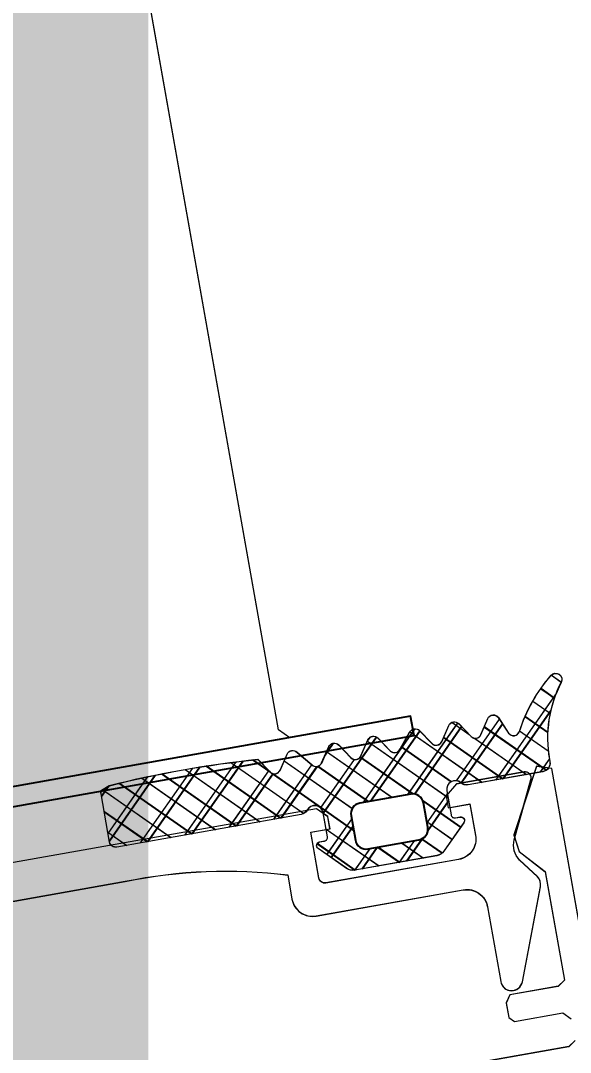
# Model space of a CAD drawing. Header units: millimetres. Extents: x -13407 to 8063098, y -54153 to 109271.
# Drawn here: x 17352.3 to 17379.6, y 51110.6 to 51162 of the extents above; entities that cross this region are included whole.
import ezdxf
from ezdxf.enums import TextEntityAlignment as Align

# ---------------------------------------------------------------- set-up
doc = ezdxf.new("R2018")
doc.units = ezdxf.units.MM
doc.layers.get('Defpoints').update_dxf_attribs({"color": 6})
for name, color, linetype, lineweight in [('АР_Маркер экспликации', 239, 'Continuous', 13), ('АР_Номер помещения', 1, 'Continuous', 25), ('АР_Перегородки витражные', 152, 'Continuous', 13), ('АР_Помещения_площадь', 19, 'Continuous', 9), ('АР_Размеры', 175, 'Continuous', 9), ('АР_Сущ Несущая стена', 202, 'Continuous', 30)]:
    doc.layers.add(name, color=color, linetype=linetype, lineweight=lineweight)
doc.layers.add('АР_Названия помещений', color=124, linetype='Continuous', lineweight=5, plot=False)
doc.styles.add('ISOCPEUR', font='isocpeur.ttf', dxfattribs={"width": 0.7})
doc.styles.get("Standard").update_dxf_attribs({"font": 'arial.ttf'})

# ---------------------------------------------------------------- blocks, each defined once
blk = doc.blocks.new('*U596')
at = {"layer": 'Defpoints', "color": 7, "style": 'ISOCPEUR', "width": 0.7, "flags": 1}
blk.add_attdef('КАТЕГОРИЯ', (-499.1655280450395, -2092.186355050572), '', height=250, dxfattribs=at)
at = {"layer": 'Defpoints', "color": 7, "style": 'ISOCPEUR', "width": 0.7}
blk.add_attdef('ПЛОЩАДЬ_ПОМЕЩЕНИЯ', text='', height=200, dxfattribs=at).set_placement((568.8216625748423, -2854.533129803154), align=Align.MIDDLE_RIGHT)
at = {"layer": 'АР_Номер помещения', "color": 7, "style": 'ISOCPEUR', "width": 0.7}
blk.add_attdef('НОМЕР_ПОМЕЩЕНИЯ', text='', height=300, dxfattribs=at).set_placement((171.5964415057645, -1559.328593766315), align=Align.MIDDLE_CENTER)
at = {"layer": 'АР_Помещения_площадь', "color": 7, "lineweight": 30, "width": 0.7, "flags": 104}
blk.add_attdef('ИМЯ_ПОМЕЩЕНИЯ', text='', height=100, dxfattribs=at).set_placement((157.6277002443094, 1217.141369806137), align=Align.MIDDLE_CENTER)
blk = doc.blocks.new('*U617')
at = {"layer": 'Defpoints', "color": 7, "style": 'ISOCPEUR', "width": 0.7, "flags": 1}
blk.add_attdef('КАТЕГОРИЯ', (-499.1655280450395, -2092.186355050572), '', height=250, dxfattribs=at)
at = {"layer": 'Defpoints', "color": 7, "style": 'ISOCPEUR', "width": 0.7}
blk.add_attdef('ПЛОЩАДЬ_ПОМЕЩЕНИЯ', text='', height=200, dxfattribs=at).set_placement((4056.613828067242, -3701.767637259052), align=Align.MIDDLE_RIGHT)
at = {"layer": 'АР_Номер помещения', "color": 7, "style": 'ISOCPEUR', "width": 0.7}
blk.add_attdef('НОМЕР_ПОМЕЩЕНИЯ', text='', height=300, dxfattribs=at).set_placement((2696.675393662004, -2878.427801547985), align=Align.MIDDLE_CENTER)
at = {"layer": 'АР_Помещения_площадь', "color": 7, "lineweight": 30, "width": 0.7, "flags": 104}
blk.add_attdef('ИМЯ_ПОМЕЩЕНИЯ', text='', height=100, dxfattribs=at).set_placement((157.6277002443094, 1217.141369806137), align=Align.MIDDLE_CENTER)
blk = doc.blocks.new('*U624')
at = {"layer": 'Defpoints', "color": 7, "style": 'ISOCPEUR', "width": 0.7, "flags": 1}
blk.add_attdef('КАТЕГОРИЯ', (-499.1655280450395, -2092.186355050572), '', height=250, dxfattribs=at)
at = {"layer": 'Defpoints', "color": 7, "style": 'ISOCPEUR', "width": 0.7}
blk.add_attdef('ПЛОЩАДЬ_ПОМЕЩЕНИЯ', text='', height=200, dxfattribs=at).set_placement((-5207.093340982614, -2722.763157919153), align=Align.MIDDLE_RIGHT)
at = {"layer": 'АР_Номер помещения', "color": 7, "style": 'ISOCPEUR', "width": 0.7}
blk.add_attdef('НОМЕР_ПОМЕЩЕНИЯ', text='', height=300, dxfattribs=at).set_placement((-5453.023916783193, -2049.51320963339), align=Align.MIDDLE_CENTER)
at = {"layer": 'АР_Помещения_площадь', "color": 7, "lineweight": 30, "width": 0.7, "flags": 104}
blk.add_attdef('ИМЯ_ПОМЕЩЕНИЯ', text='', height=100, dxfattribs=at).set_placement((157.6277002443094, 1217.141369806137), align=Align.MIDDLE_CENTER)
blk = doc.blocks.new('*U627')
at = {"layer": 'Defpoints', "color": 7, "style": 'ISOCPEUR', "width": 0.7}
blk.add_attdef('ПЛОЩАДЬ_ПОМЕЩЕНИЯ', text='', height=200, dxfattribs=at).set_placement((-8321.766415237817, 2147.891733869865), align=Align.MIDDLE_RIGHT)
at = {"layer": 'Defpoints', "color": 7, "style": 'ISOCPEUR', "width": 0.7, "flags": 1}
blk.add_attdef('КАТЕГОРИЯ', (-499.1655280450395, -2092.186355050572), '', height=250, dxfattribs=at)
at = {"layer": 'АР_Номер помещения', "color": 7, "style": 'ISOCPEUR', "width": 0.7}
blk.add_attdef('НОМЕР_ПОМЕЩЕНИЯ', text='', height=300, dxfattribs=at).set_placement((-9364.883447171542, 3057.488992030232), align=Align.MIDDLE_CENTER)
at = {"layer": 'АР_Помещения_площадь', "color": 7, "lineweight": 30, "width": 0.7, "flags": 104}
blk.add_attdef('ИМЯ_ПОМЕЩЕНИЯ', text='', height=100, dxfattribs=at).set_placement((157.6277002443094, 1217.141369806137), align=Align.MIDDLE_CENTER)
blk = doc.blocks.new('*U660')
at = {"layer": 'Defpoints', "color": 7, "style": 'ISOCPEUR', "width": 0.7}
blk.add_attdef('ПЛОЩАДЬ_ПОМЕЩЕНИЯ', text='', height=200, dxfattribs=at).set_placement((556.6921631372056, -1560.833084467145), align=Align.MIDDLE_RIGHT)
at = {"layer": 'Defpoints', "color": 7, "style": 'ISOCPEUR', "width": 0.7, "flags": 1}
blk.add_attdef('КАТЕГОРИЯ', (-499.1655280450395, -2092.186355050572), '', height=250, dxfattribs=at)
at = {"layer": 'АР_Номер помещения', "color": 7, "style": 'ISOCPEUR', "width": 0.7}
blk.add_attdef('НОМЕР_ПОМЕЩЕНИЯ', text='', height=300, dxfattribs=at).set_placement((-1634.095292657559, -986.0750037558232), align=Align.MIDDLE_CENTER)
at = {"layer": 'АР_Помещения_площадь', "color": 7, "lineweight": 30, "width": 0.7, "flags": 104}
blk.add_attdef('ИМЯ_ПОМЕЩЕНИЯ', text='', height=100, dxfattribs=at).set_placement((157.6277002443094, 1217.141369806137), align=Align.MIDDLE_CENTER)
blk = doc.blocks.new('стойка витр.')
h = blk.add_hatch()
h.set_pattern_fill('ANSI37', scale=0.5, angle=-69.23283665521843)
h.set_pattern_definition([(335.7671633447816, (-69115.91679156918, 318510.7132420751), (0.6515825639889636, 1.447617495164233), []), (65.76716334478155, (-69115.91679156918, 318510.7132420751), (-1.447617495164233, 0.6515825639889636), [])])
edge = h.paths.add_edge_path()
edge.add_arc((-61.4231846681505, -46.18171078326122), 0.5487303657935584, 155.7657062155241, 200.7671633447816)
edge.add_line((-61.92355794899049, -45.95647403381008), (-61.2158101547102, -44.38418138318229))
edge.add_arc((-61.04906058835331, -44.45924160668073), 0.1828645893715156, 20.76716334478156, 155.7657062155241)
edge.add_line((-60.87807688978501, -44.39440310015198), (-60.79158864807687, -44.62247867199039))
edge.add_arc((-60.62063568932354, -44.55765182228788), 0.1828317201998032, 200.7671633447816, 290.7671633447816)
edge.add_line((-60.55580883962102, -44.72860478100483), (-59.41573388126562, -44.29627843504568))
edge.add_arc((-59.56703588945675, -43.89728440591716), 0.4267183308264255, -69.23283665521843, 72.29363907948373)
edge.add_arc((-59.30747769982554, -43.08429274379887), 0.4267017864716978, 200.7671633447816, 252.293639079486)
edge.add_line((-59.70645626049372, -43.23558888620755), (-63.00984306025202, -34.52432573194528))
edge.add_arc((-62.72490235927398, -34.41627373836673), 0.3047399585219917, 110.7671633447816, 200.7671633447816)
edge.add_line((-62.83295435277978, -34.13133303751965), (-60.55276270053582, -33.26666451912024))
edge.add_arc((-60.44481104638544, -33.55134061801073), 0.3044569814295733, 76.40287424864536, 110.7671633447816)
edge.add_line((-60.3732352333609, -33.25541671472456), (-60.07017099490622, -33.59351893464918))
edge.add_arc((-108.2133039044274, -55.86215009907028), 53.04387976268197, 16.71140087810911, 24.82292581145404)
edge.add_line((-57.40971669906867, -40.60932389061054), (-57.92081016927841, -41.32469074693654))
edge.add_arc((-57.67080742027611, -41.49902445886983), 0.304784542952794, 145.110888314415, 256.4234383751481)
edge.add_line((-57.74235391136608, -41.79529244099831), (-56.88543317024596, -41.99189640294935))
edge.add_arc((-56.95697966133594, -42.28816438507783), 0.304784542952794, -34.8891116855724, 76.4234383751481)
edge.add_line((-56.70697691233363, -42.46249809701112), (-57.17481998566655, -43.29191928954242))
edge.add_arc((-56.92481723669334, -43.46625300146843), 0.304784542952794, 145.1108883144276, 256.4234383751481)
edge.add_line((-56.99636372778332, -43.76252098359691), (-56.1394429866632, -43.95912494554796))
edge.add_arc((-56.21098947775317, -44.25539292764006), 0.3047845429175452, -34.88911168634446, 76.4234383742182)
edge.add_line((-55.96098672877997, -44.42972663955879), (-56.47208019898972, -45.14509349588479))
edge.add_arc((-56.22207744998741, -45.31942720781808), 0.304784542952794, 145.110888314415, 256.4234383752311)
edge.add_line((-56.29362394107739, -45.61569518994656), (-55.43668121195515, -45.81235713578644))
edge.add_arc((-55.50822770304512, -46.10862511790765), 0.3047845429466369, -34.88911168643649, 76.42343837776687)
edge.add_line((-55.25822495407192, -46.28295882984094), (-55.76931842428166, -46.99832568616694))
edge.add_arc((-55.51931567527936, -47.17265939811477), 0.3047845429466368, 145.1108883110316, 256.4234383751786)
edge.add_line((-55.59086216636933, -47.46892738023598), (-54.69071301640361, -47.77952769444528))
edge.add_arc((-54.76225950749358, -48.07579567657376), 0.304784542952794, -34.88911168566796, 76.42343837513553)
edge.add_line((-54.51225675849128, -48.25012938850705), (-55.0233282406989, -48.96555422872189))
edge.add_arc((-54.7733254917257, -49.13988794066245), 0.3047845429466368, 145.1108883109486, 256.4234383751578)
edge.add_line((-54.84487198281568, -49.43615592278366), (-53.98795124169555, -49.6327598847347))
edge.add_arc((-54.05949773284374, -49.92902786688501), 0.3047845429818857, -34.88911169317796, 76.42343837111807)
edge.add_line((-53.80949498384143, -50.10336157886923), (-54.32058845405118, -50.81872843519523))
edge.add_arc((-54.07058570504887, -50.99306214712851), 0.3047845429527939, 145.110888314415, 256.4234383750821)
edge.add_line((-54.14213219613885, -51.289330129257), (-53.29055360303028, -51.47184183257195))
edge.add_arc((-53.362076024001, -51.76811134383752), 0.3047803799531579, -43.67508993618791, 76.42790436632716)
edge.add_line((-53.141638296569, -51.97858292939782), (-53.80995652789716, -52.62318184232572))
edge.add_arc((-53.58948976171087, -52.83365406201483), 0.304801821276656, 136.3285933989482, 262.747126980386)
edge.add_arc((-54.63612651554286, -61.05759711530845), 7.985474883734515, 59.5860415328172, 82.74712698038475)
edge.add_arc((-50.74783774605021, -54.43386708250182), 0.3048115604497932, 253.2910110232634, 419.5860415328165)
edge.add_arc((-52.57053616183111, -60.50577614369104), 6.03477116777137, 73.29101102326332, 110.7671633447816)
edge.add_line((-54.71029190413537, -54.86308986830409), (-54.82445022999309, -54.90637969896488))
edge.add_arc((-54.97574411131791, -54.50740710097307), 0.4266954176128115, 200.7671633447816, 290.7671633447816)
edge.add_line((-55.37471671431558, -54.65870098416781), (-56.71485841512913, -51.12465313347639))
edge.add_arc((-56.31587985443184, -50.97335699107498), 0.4267017864716978, 149.2366398299847, 200.7671633447816)
edge.add_arc((-57.04912318740389, -50.53689152278093), 0.4266140358978636, -30.76336017001563, 40.01429570365114)
edge.add_arc((-57.04924751253566, -50.53686138928606), 0.4266898917694475, 40.00046259028549, 110.7671633447816)
edge.add_line((-57.20053943697712, -50.13789395169442), (-58.34061702035251, -50.57022129308461))
edge.add_arc((-58.27579017065, -50.74117425180884), 0.1828317201998032, 110.7671633447816, 200.7671633447816)
edge.add_line((-58.44674312937423, -50.80600110151136), (-58.36025488766609, -51.03407667334977))
edge.add_arc((-58.5312385862635, -51.09891517987853), 0.1828645893715156, 245.768620474039, 380.7671633447816)
edge.add_line((-58.60629032819998, -51.26566856380668), (-60.17861897521652, -50.55800074261788))
edge.add_arc((-59.95340767674497, -50.05761600615369), 0.5487303657759914, 200.7671633447816, 245.768620474038)
edge.add_line((-60.46648650063435, -50.25217996134597), (-61.93626349206897, -46.37627473846078))
edge = h.paths.add_edge_path(flags=16)
edge.add_arc((-59.3589242202288, -49.0410722918532), 0.5414973949664272, 200.7671633447816, 290.7671633447816)
edge.add_line((-60.77816753828665, -46.82561758724478), (-59.8652400081919, -49.23307164497237))
edge.add_arc((-60.27185175029445, -46.63361823412561), 0.5414973949664272, 110.7671633447816, 200.7671633447816)
edge.add_line((-59.31039323387085, -45.68990118378861), (-60.46385110344272, -46.12730244614795))
edge.add_arc((-59.11839388072258, -46.19621697176626), 0.5414973949664272, 20.76716334478156, 110.7671633447816)
edge.add_line((-57.69915056266473, -48.4116716763674), (-58.61207809275948, -46.00421761863981))
edge.add_arc((-58.20546635065693, -48.60367102949385), 0.5414973949664272, -69.23283665521843, 20.76716334478156)
edge.add_line((-59.16692486710963, -49.54738807983085), (-58.01346699753776, -49.10998681747151))
at = {"lineweight": 0, "ltscale": 100, "transparency": 33554687}
for points in [[(-67.79633972485317, -59.86096016635565), (-55.14222276612418, -55.06240889040782), (-55.17360051473952, -54.29197395897063), (-58.74284135404741, -53.81994964957266), (-59.49761640312499, -54.23655585793313), (-60.24856024209294, -55.69488708899735), (-65.37859903858043, -57.64024244590109), (-65.73629895772319, -57.38465222291416), (-66.6008891230158, -55.10466719327087), (-67.02936398953898, -55.00637070929224), (-67.71337109521846, -55.26575215648336), (-67.85490698204376, -55.58020167878567), (-66.99031681675115, -57.86018670842168), (-67.20262765098596, -58.33192996972502)], [(-68.22862381348386, -58.72099664351117), (-68.58632373265573, -58.46540642052423), (-90.15068845250062, -1.598661102303595), (-90.00917455367744, -1.284153596119722), (-88.98317839115043, -0.8950869223335758), (-88.55468153662514, -0.9934413902010419), (-87.69009137133253, -3.273426419786119), (-87.37564184903749, -3.414962306625966), (-86.69163474338711, -3.155580859434849), (-86.43607351230457, -2.797891934278596), (-87.30066367759719, -0.5179069046935183), (-87.1591497787449, -0.2033993985096458), (-82.02911098225741, 1.741955958394101), (-80.54324021661887, 1.262233232868311), (-79.70200834979187, 1.450846736610401), (-77.34320693471818, 4.170836259007046), (-77.83057009245385, 4.768357554989052), (-90.48468705118285, -0.0301937209587777), (-91.4479567084054, -1.960141251613095), (-69.79711318280897, -59.05493725829001)], [(-56.0608929025766, -41.98018508909445), (-55.7778211288678, -41.3512860444971), (-17.47126860445132, -26.8251079561378), (-16.84236955983215, -27.10817972981749), (-16.28037825660431, -28.59019029343472)]]:
    blk.add_lwpolyline(points, dxfattribs=at)
blk.add_lwpolyline([(-68.06674346281216, -26.13747383952432), (-64.60831683766446, -35.257587909633, -0.08279896819570452), (-62.79196445917478, -43.13942544953898), (-63.93198596592993, -43.57173152618634, 0.4143260923033303), (-64.53356650879141, -44.90831919242919), (-61.89652362803463, -51.86238660132221, -0.4143260923197836), (-62.49810417322442, -53.19897426147509), (-66.03213605380733, -54.539109906269, 0.8270430078467679), (-65.84594417811604, -55.60071914693981), (-61.02268547978019, -55.59720897083025, 0.2496293600316565), (-60.5639567229955, -55.36182965500484), (-59.91132736596046, -54.3320132763838, -0.2673491356416615), (-58.97583718542592, -53.89078178507043), (-55.8782996214868, -54.15051325823879, 0.5512236456822476), (-55.5684323037276, -53.73866745794658), (-56.77889371593483, -50.54659564225585), (-57.45105016132584, -50.14953851031169), (-58.02103192274808, -50.36568055463431), (-57.63195425496087, -51.39170570910937), (-59.11396481856355, -51.95369701235177, -0.4143260923197838), (-60.45053247085889, -51.35207201584126), (-62.82818291042349, -45.08204070453939, -0.414362099391309), (-62.65124893639586, -44.68894855178223), (-60.48523126714281, -43.867575801356), (-60.13938200823031, -44.77960460352188), (-59.56940024680807, -44.56346255919925), (-59.28629948117305, -43.93455252060812), (-73.55412178576807, -6.30930235532287)], format="xyb", dxfattribs=at)
blk.add_lwpolyline([(-72.91737339223619, -0.2793946658493951), (-54.81141330953687, -48.02608389785019), (-53.89938450735644, -47.68023463893769), (-72.00534459005576, 0.06645459306309931)], close=True)
at = {"color": 7, "lineweight": 0, "ltscale": 100, "transparency": 33554687}
blk.add_lwpolyline([(-53.29055360303028, -51.47184183257923, -0.5779496213016146), (-53.141638296569, -51.97858292939782), (-53.80995652789716, -52.62318184232572, 0.615333828900983), (-53.62795459362678, -53.13601908472629, -0.1014034095220688), (-50.59355139863328, -54.17098724229436, -0.8870851218243345), (-50.83548992767464, -54.72580403192842, 0.1649969122064492), (-54.71037595931557, -54.86312174275372), (-54.82437231158838, -54.90635015161388, -0.4143043114941015), (-55.37473404189222, -54.65865529014263), (-56.71485869266326, -51.12465240150777, -0.2286961432583318), (-56.6825516007957, -50.75512261017138, 0.3190489133936659), (-56.72238630641368, -50.26258777469775, 0.3190018552396916), (-57.20057019143132, -50.1379056140504), (-58.34056270623114, -50.57020069668943, 0.4143996870833266), (-58.44672253300087, -50.80605541561818), (-58.36026571528055, -51.03404812018562, -0.6683385997492722), (-58.60634048073553, -51.26564599134144), (-60.17864607612137, -50.55798854513705, -0.1988829373258806), (-60.46647005763953, -50.25222332264093), (-61.93627993503469, -46.37623137718037, -0.1988829373551211), (-61.92357014780282, -45.95650113405281), (-61.21583272970747, -44.38423153456097, -0.6683385997492723), (-60.87806606217055, -44.39443165331613), (-60.79160924445023, -44.62242435788357, 0.4143996870833266), (-60.55575452549965, -44.72858418460964), (-59.41576201069984, -44.29628910197061, 0.7102015621310012), (-59.43724861560622, -43.49078250258754, -0.2286961432583318), (-59.70645598293049, -43.23558961817616), (-63.00981577733182, -34.52439767894975, -0.414362099440266), (-62.83288180333329, -34.13130552614166), (-60.55286778177833, -33.26670436685527, -0.1511707915363169), (-60.3732352333609, -33.25541671472456), (-60.07017099493532, -33.59351893464918, -0.03540799054371244), (-57.40971669906867, -40.60932389061054), (-57.92081016927841, -41.32469074693654, 0.527867958552825), (-57.74235391136608, -41.79529244099831), (-56.88543317024596, -41.99189640294935, -0.5278679585528249), (-56.70697691233363, -42.46249809701112), (-57.17481998566655, -43.29191928953514, 0.527867958552825), (-56.99636372778332, -43.76252098359691), (-56.1394429866632, -43.95912494554796, -0.5278679585528249), (-55.96098672877997, -44.42972663955879), (-56.47208019898972, -45.14509349588479, 0.527867958552825), (-56.29362394107739, -45.61569518994656), (-55.43668121195515, -45.81235713578644, -0.5278679585717272), (-55.25822495407192, -46.28295882984094), (-55.76931842428166, -46.99832568616694, 0.5278679585717273), (-55.59086216636933, -47.46892738023598), (-54.69071301640361, -47.77952769444528, -0.5278679585528249), (-54.51225675849128, -48.25012938850705), (-55.02332824072801, -48.96555422872189, 0.5278679585717273), (-54.84487198281568, -49.43615592278366), (-53.98795124169555, -49.6327598847347, -0.5278679585717272), (-53.80949498384143, -50.10336157886923), (-54.32058845405118, -50.81872843519523, 0.5278679585528251), (-54.14213219613885, -51.289330129257)], format="xyb", close=True, dxfattribs=at)
at = {"color": 7}
blk.add_lwpolyline([(-57.69915056266473, -48.4116716763674), (-58.61207809275948, -46.00421761863981, 0.414213562373095), (-59.31039323387085, -45.68990118378861), (-60.46385110341362, -46.12730244614795, 0.414213562373095), (-60.77816753828665, -46.82561758724478), (-59.8652400081919, -49.23307164497237, 0.414213562373095), (-59.16692486710963, -49.54738807983085), (-58.01346699753776, -49.10998681747151, 0.414213562373095)], format="xyb", close=True, dxfattribs=at)
blk = doc.blocks.new('A$Cae753e6d')
h = blk.add_hatch()
h.set_pattern_fill('ANSI37', color=5, scale=0.4999999999999999, angle=11.05056813833426)
h.set_pattern_definition([(56.05056813833426, (-325621.142880525, -14412.63452017483), (-1.316880116997287, 0.8865568269756945), []), (146.0505681383342, (-325621.142880525, -14412.63452017483), (-0.8865568269756945, -1.316880116997287), [])])
edge = h.paths.add_edge_path()
edge.add_arc((20.59773605712689, -113.1527982841944), 0.5487303657935583, 236.0491110090769, 281.0505681383343)
edge.add_line((20.29127997625619, -113.6079792196397), (18.86099249508698, -112.6450208401075))
edge.add_arc((18.96311908843927, -112.4933316382521), 0.1828645893715156, 101.0505681383343, 236.0491110090769)
edge.add_line((18.92806846648455, -112.3138576540514), (19.16746925096959, -112.2671035440726))
edge.add_arc((19.13242493045982, -112.0876618260954), 0.1828317201998032, 281.0505681383343, 371.0505681383343)
edge.add_line((19.31186664837878, -112.0526175056148), (19.07815819128882, -110.8559315245948))
edge.add_arc((18.65935190347955, -110.9377228825033), 0.4267183308264255, 11.05056813833426, 152.5770438730364)
edge.add_arc((17.90182981092948, -110.5446755878656), 0.4267017864716978, 281.0505681383343, 332.5770438730386)
edge.add_line((17.98361799796112, -110.9634656391572), (8.839792482554913, -112.7492217915715))
edge.add_arc((8.781381365726702, -112.4501322099823), 0.3047399585219916, 191.0505681383343, 281.0505681383343)
edge.add_line((8.482291784253903, -112.5085433267668), (8.01486631447915, -110.1151275567972))
edge.add_arc((8.313678155071102, -110.0567706817965), 0.3044569814295733, 156.6862790421981, 191.0505681383343)
edge.add_line((8.034079589531757, -109.9362771314773), (8.418481235043146, -109.6946236218791))
edge.add_arc((22.24230943922885, -160.905510687604), 53.04387976268197, 96.9948056716618, 105.1063306050067)
edge.add_line((15.78265968197957, -108.2564261248917), (16.40150459809229, -108.880923718345))
edge.add_arc((16.61553160997573, -108.6639305022254), 0.3047845429527939, 225.3942931079677, 336.7068431687009)
edge.add_line((16.89547426719218, -108.7844532231102), (17.23388456075918, -107.9730071388767))
edge.add_arc((17.51382721809205, -108.0935298597615), 0.3047845429527939, 45.39429310798031, 156.7068431687008)
edge.add_line((17.72785422985908, -107.8765366436419), (18.46641691029072, -108.4776537893777))
edge.add_arc((18.68044392217416, -108.2606605732872), 0.3047845429527939, 225.3942931079802, 336.7068431687009)
edge.add_line((18.96038657950703, -108.3811832941719), (19.29879687307402, -107.5697372099385))
edge.add_arc((19.57873953029048, -107.6902599308232), 0.3047845429175451, 45.39429310720823, 156.7068431677709)
edge.add_line((19.79276654205751, -107.4732667147327), (20.41161145817023, -108.097764308186))
edge.add_arc((20.62563847005367, -107.8807710920519), 0.3047845429527939, 225.3942931079677, 336.7068431687838)
edge.add_line((20.90558112727012, -108.0012938129512), (21.24405228393152, -107.1898358423641))
edge.add_arc((21.52399494126439, -107.3103585632489), 0.3047845429466368, 45.39429310711621, 156.7068431713195)
edge.add_line((21.73802195303142, -107.0933653471584), (22.35686686914414, -107.7178629406117))
edge.add_arc((22.57089388102759, -107.5008697244775), 0.3047845429466368, 225.3942931045843, 336.7068431687313)
edge.add_line((22.85083653824404, -107.6213924453623), (23.30890373303555, -106.786577799794))
edge.add_arc((23.58884639036842, -106.9071005206933), 0.3047845429527939, 45.39429310788474, 156.7068431686882)
edge.add_line((23.80287340213545, -106.6901073045738), (24.42177918134257, -107.3145930116734))
edge.add_arc((24.63580619322602, -107.0975997955684), 0.3047845429466368, 225.3942931045013, 336.7068431687105)
edge.add_line((24.91574885044247, -107.2181225164531), (25.25415914400946, -106.4066764322197))
edge.add_arc((25.53410180134233, -106.5271991531772), 0.3047845429818856, 45.39429310037474, 156.7068431646707)
edge.add_line((25.74812881322578, -106.3102059370576), (26.3669737293385, -106.9347035305109))
edge.add_arc((26.58100074110553, -106.7177103143913), 0.3047845429527939, 225.3942931079677, 336.7068431686348)
edge.add_line((26.86094339843839, -106.8382330352761), (27.18456197169144, -106.0296740447957))
edge.add_arc((27.46451019868255, -106.1501732989273), 0.3047803799531579, 36.60831485736478, 156.7113091598798)
edge.add_line((27.70916684006806, -105.9684201481141), (28.23172341636382, -106.7359432040976))
edge.add_arc((28.47638558375183, -106.5541615381226), 0.3048018212766559, 216.6119981925009, 343.0305317739388)
edge.add_arc((36.40570711600594, -108.9737788378989), 7.985474883734514, 139.8694463263699, 163.0305317739375)
edge.add_arc((30.53324240748771, -104.02334983123), 0.3048115604497932, 333.5744158168162, 499.8694463263692)
edge.add_arc((36.21042197127827, -106.844686635508), 6.034771167771369, 153.574415816816, 191.0505681383343)
edge.add_line((30.28754513617605, -108.0014031246974), (30.31094690109603, -108.1212300423649))
edge.add_arc((29.89216310868505, -108.2030170070211), 0.4266954176128115, 281.0505681383343, 371.0505681383343)
edge.add_line((29.97395007428713, -108.6218008048018), (26.26441721583251, -109.3462591962743))
edge.add_arc((26.18262902880087, -108.9274691449536), 0.4267017864716978, 229.5200446235374, 281.0505681383343)
edge.add_arc((25.62867177068256, -109.576529424492), 0.4266140358978635, 49.52004462353707, 120.2977004972038)
edge.add_arc((25.62862108647823, -109.5766468803631), 0.4266898917694475, 120.2838673838382, 191.0505681383343)
edge.add_line((25.20984271063935, -109.6584327871533), (25.44355170580093, -110.8551215235348))
edge.add_arc((25.62299342371989, -110.8200772030541), 0.1828317201998032, 191.0505681383343, 281.0505681383343)
edge.add_line((25.65803774422966, -110.9995189210022), (25.8974385287147, -110.9527648110234))
edge.add_arc((25.93248915078584, -111.1322387952532), 0.1828645893715156, 326.0520252675917, 461.0505681383343)
edge.add_line((26.0841835468309, -111.2343576730345), (25.12129791791085, -112.6646941316721))
edge.add_arc((24.66610139573459, -112.3582612032769), 0.5487303657759913, 281.0505681383343, 326.0520252675907)
edge.add_line((24.77127944503445, -112.8968172264576), (20.70291410642676, -113.6913543074188))
edge = h.paths.add_edge_path(flags=16)
edge.add_arc((23.76447425049264, -111.6007387981954), 0.5414973949664271, 281.0505681383343, 371.0505681383343)
edge.add_line((21.34126846131403, -112.6257094549219), (23.86826591857243, -112.1321959633351))
edge.add_arc((21.23747679323424, -112.0942522897385), 0.5414973949664271, 191.0505681383343, 281.0505681383343)
edge.add_line((20.46956775535364, -110.9873105300649), (20.70601962809451, -112.1980439578037))
edge.add_arc((21.00102492049336, -110.8835188619996), 0.5414973949664271, 101.0505681383343, 191.0505681383343)
edge.add_line((23.42423070967197, -109.8585482052731), (20.89723325241357, -110.3520616968599))
edge.add_arc((23.52802237775177, -110.3900053704565), 0.5414973949664271, 11.05056813833426, 101.0505681383343)
edge.add_line((24.29593141563237, -111.4969471301592), (24.05947954289149, -110.2862137024204))
at = {"color": 5, "lineweight": 0, "ltscale": 100, "transparency": 33554687}
for points in [[(17.36150292877574, -107.1583186339558), (16.7894010784803, -106.7731652744842), (8.936789966071956, -66.56448070413899), (9.321943325572647, -65.99237885387265), (10.87754390446935, -65.68857566999213)], [(33.00512306310702, -121.7432416222728), (30.41110577620566, -108.4607778196223), (29.64642724627629, -108.3616753852984), (28.57877613394521, -111.8000482882926), (28.86201890779193, -112.6143084669893), (30.17268938163761, -113.6006094037293), (31.22431624459568, -118.9853829792264), (30.91202180052642, -119.2948143520334), (28.51882291317452, -119.7621974653448), (28.34962073795032, -120.1679357232351), (28.48983804916497, -120.8859075620858), (28.77588897431269, -121.0784842417925), (31.16908786178101, -120.6111011284811), (31.59823105565738, -120.8999846933002)], [(31.80855405097827, -121.9769272357516), (31.49625960690901, -122.2863586085878), (-28.19423390808515, -133.9436967605143), (-28.48034569632728, -133.7511319671612), (-28.69066869164817, -132.6741894246807), (-28.52140565332957, -132.2684392804367), (-26.12820676597767, -131.8010561671108), (-25.93563008622732, -131.5150052419922), (-26.07584739755839, -130.7970334031706), (-26.38527282711584, -130.4847693906631), (-28.77847171446774, -130.9521525039891), (-29.06458350270987, -130.7595877106069), (-30.11621036566794, -125.3748141351098), (-29.39259179262444, -123.9912238827528), (-29.43652076402213, -123.1302265813429), (-31.71938461193349, -120.3461971688375), (-32.3905888965819, -120.725722339339), (-29.79657160968054, -134.0081861419894), (-28.0568856112659, -135.2833639846795), (31.8729825692717, -123.5792768236715)]]:
    blk.add_lwpolyline(points, dxfattribs=at)
blk.add_lwpolyline([(27.18456197180785, -106.0296740447957, -0.5779496213016146), (27.70916684006806, -105.9684201481141), (28.23172341636382, -106.7359432040976, 0.615333828900983), (28.76792117010336, -106.6431061958428, -0.1014034095220688), (30.30017333547585, -103.8269092675764, -0.8870851218243345), (30.80619792651851, -104.1590162310022, 0.1649969122064492), (30.28756236704066, -108.0014913536725), (30.3109309283318, -108.1211482548824, -0.4143043114941015), (29.97390211129095, -108.6218101717968), (26.26441644749139, -109.34625934629, -0.2286961432583318), (25.90564032446127, -109.2520483682601, 0.3190489133936659), (25.41344798787031, -109.2081841260224, 0.3190018552396916), (25.2098490151111, -109.6584650687291), (25.44354057172313, -110.8550645124196, 0.4143996870833266), (25.6580947553739, -110.9995077869389), (25.89740855782293, -110.9527706642548, -0.6683385997492722), (26.08415283367503, -111.2344032964465), (25.12128132139333, -112.6647187851777, -0.1988829373258806), (24.77132495946717, -112.8968083376385), (20.70286859211046, -113.6913631962088, -0.1988829373551211), (20.2913046288304, -113.6079958172922), (18.86103811685462, -112.645051555548, -0.6683385997492723), (18.92809843737632, -112.31385180082), (19.16741223982535, -112.2671146781358, 0.4143996870833266), (19.31185551430099, -112.0525604944996), (19.07816395768896, -110.8559610508091, 0.7102015621310012), (18.28058625245467, -110.7411901486339, -0.2286961432583318), (17.98361876618583, -110.9634654891124), (8.839868002105504, -112.7492070428852, -0.414362099440266), (8.482276912080124, -112.5084671748482), (8.01488785550464, -110.1152378559054, -0.1511707915363169), (8.034079589531757, -109.9362771314773), (8.41848123492673, -109.6946236219082, -0.03540799054371244), (15.78265968197957, -108.2564261248917), (16.40150459809229, -108.880923718345, 0.527867958552825), (16.89547426719218, -108.7844532231102), (17.23388456075918, -107.9730071388767, -0.5278679585528249), (17.72785422985908, -107.8765366436419), (18.46641691040713, -108.4776537893777, 0.527867958552825), (18.96038657950703, -108.3811832941719), (19.29879687307402, -107.5697372099385, -0.5278679585528249), (19.79276654205751, -107.4732667147327), (20.41161145817023, -108.0977643081715, 0.527867958552825), (20.90558112727012, -108.0012938129512), (21.24405228404794, -107.1898358423641, -0.5278679585717272), (21.73802195303142, -107.0933653471584), (22.35686686914414, -107.7178629405971, 0.5278679585717273), (22.85083653824404, -107.6213924453623), (23.30890373303555, -106.786577799794, -0.5278679585528249), (23.80287340213545, -106.6901073045738), (24.42177918134257, -107.314593011688, 0.5278679585717273), (24.91574885044247, -107.2181225164531), (25.25415914400946, -106.4066764322197, -0.5278679585717272), (25.74812881322578, -106.3102059370576), (26.3669737293385, -106.9347035305109, 0.5278679585528251), (26.86094339843839, -106.8382330352761)], format="xyb", close=True, dxfattribs=at)
at = {"color": 5}
blk.add_lwpolyline([(-26.58602442033589, -116.7349410198949), (23.53155181894545, -106.9471590939502), (23.34459144191351, -105.9898430211324), (-26.77298479748424, -115.7776249470771)], close=True, dxfattribs=at)
at = {"color": 5, "lineweight": 0, "ltscale": 100, "transparency": 33554687}
blk.add_lwpolyline([(-0.2802246067440137, -116.3180892082892), (9.292753532063216, -114.4485210959683, -0.08279896819570452), (17.368077808409, -113.988481097942), (17.60177530825604, -115.1851109731797, 0.4143260923033303), (18.81765744555742, -116.0036440314725), (26.11703273502644, -114.5781023574382, -0.4143260923197836), (27.33291486592498, -115.396635416997), (28.05736998352222, -119.1061515123729, 0.8270430078467679), (29.13517455302645, -119.1018035930902), (29.94575960421935, -114.3471439136483, 0.2496293600316565), (29.79117878014222, -113.8552696782572), (28.88628293888178, -113.0381954050972, -0.2673491356416615), (28.60926831420511, -112.0416563920444), (29.38806035020389, -109.0323903082754, 0.5512236456822476), (29.03442044893745, -108.6574589304946), (25.68384462560061, -109.3118143073079), (25.17904030811042, -109.9073151504417), (25.29588311479893, -110.5055996565061), (26.37285608891398, -110.2952707180084), (26.67665927275084, -111.8508712968905, -0.4143260923197838), (25.85808577632997, -113.0667262045899), (19.27671275718603, -114.3520446241891, -0.414362099391309), (18.91912166716065, -114.111304756123), (18.47510117199272, -111.8377323384193), (19.43241724488325, -111.6507719612855), (19.31557443807833, -111.0524874552211), (18.7434666446643, -110.6673036642023), (-20.75008513894863, -118.3802519220189)], format="xyb", dxfattribs=at)
at = {"color": 5}
blk.add_lwpolyline([(23.42423070967197, -109.8585482052731), (20.89723325241357, -110.3520616968599, 0.414213562373095), (20.46956775535364, -110.9873105300649), (20.70601962809451, -112.1980439577746, 0.414213562373095), (21.34126846131403, -112.6257094549219), (23.86826591857243, -112.1321959633351, 0.414213562373095), (24.29593141563237, -111.4969471301592), (24.05947954289149, -110.2862137024204, 0.414213562373095)], format="xyb", close=True, dxfattribs=at)
at = {"layer": 'АР_Перегородки витражные', "rotation": 80.28340479355269}
blk.add_blockref('стойка витр.', (-14.5547906588763, -44.81643979817454), dxfattribs=at)
blk = doc.blocks.new('A$Ceb335dd1')
at = {"color": 241, "ltscale": 100, "true_color": 0xf7abae}
blk.add_blockref('A$Cae753e6d', (1000.672508358292, 254.2494225649168), dxfattribs=at)
blk = doc.blocks.new('A$C99cbc27b')
at = {"color": 241, "ltscale": 100, "true_color": 0xf7abae, "rotation": 359}
blk.add_blockref('A$Ceb335dd1', (-1224.726875122171, -6398.015814709244), dxfattribs=at)

msp = doc.modelspace()

# ---------------------------------------------------------------- linework, layer by layer
at = {"layer": 'АР_Сущ Несущая стена', "lineweight": 18, "ltscale": 100}
msp.add_arc((14687.49876052706, 60278.90682983314), 9778.654617052323, 272.5925479651556, 356.6353913737195, dxfattribs=at)

# ---------------------------------------------------------------- block references
at = {"ltscale": 100, "rotation": 359}
msp.add_blockref('A$Ceb335dd1', (16345.21027881699, 50996.992681314), dxfattribs=at)
at = {"layer": 'АР_Маркер экспликации'}
ref = msp.add_blockref('*U596', (15788.82886106012, 57578.8282269449), dxfattribs=at)
lines = msp.add_mtext('\\W0.8000;Коридор и рекреация (основная и старшая школа)', dxfattribs={"layer": 'АР_Названия помещений', "insert": (15921.24225817632, 54863.33350375574), "char_height": 3701.463166603615, "width": 926.9399707174232, "attachment_point": 1})
ref.add_attrib('ИМЯ_ПОМЕЩЕНИЯ', '', (15921.24225817632, 54863.33350375574), dxfattribs={"flags": 104}).embed_mtext(lines)
ref = msp.add_blockref('*U624', (12705.91176249625, 57685.35679382188), dxfattribs=at)
lines = msp.add_mtext('\\W0.8000;Моечная для столовой посуды', dxfattribs={"layer": 'АР_Названия помещений', "insert": (5242.714303205139, 55294.81172469514), "char_height": 3197.393909051811, "width": 926.9399707174232, "attachment_point": 1})
ref.add_attrib('ИМЯ_ПОМЕЩЕНИЯ', '', (5242.714303205139, 55294.81172469514), dxfattribs={"flags": 104}).embed_mtext(lines)
ref = msp.add_blockref('*U617', (-5444.87416708254, 55686.09070887387), dxfattribs=at)
lines = msp.add_mtext('\\W0.8000;Доготовочный цех', dxfattribs={"layer": 'АР_Названия помещений', "insert": (-3681.441957165662, 53451.31754164747), "char_height": 3660.393914111686, "width": 926.9399707174232, "attachment_point": 1})
ref.add_attrib('ИМЯ_ПОМЕЩЕНИЯ', '', (-3681.441957165662, 53451.31754164747), dxfattribs={"flags": 104}).embed_mtext(lines)
ref = msp.add_blockref('*U660', (10679.31342672362, 53659.0838908607), dxfattribs=at)
lines = msp.add_mtext('\\W0.8000;Кладовая сухих продуктов', dxfattribs={"layer": 'АР_Названия помещений', "insert": (10244.89644167514, 52990.66535859858), "char_height": 2999.010735952674, "width": 926.9399707174232, "attachment_point": 1})
ref.add_attrib('ИМЯ_ПОМЕЩЕНИЯ', '', (10244.89644167514, 52990.66535859858), dxfattribs={"flags": 104}).embed_mtext(lines)
ref = msp.add_blockref('*U627', (13490.89295339235, 49386.54999329572), dxfattribs=at)
lines = msp.add_mtext('\\W0.8000;Помещение для персонала с душем и санузлом', dxfattribs={"layer": 'АР_Названия помещений', "insert": (3588.57210928062, 51897.30582096375), "char_height": 3834.475781191868, "width": 926.9399707174232, "attachment_point": 1})
ref.add_attrib('ИМЯ_ПОМЕЩЕНИЯ', '', (3588.57210928062, 51897.30582096375), dxfattribs={"flags": 104}).embed_mtext(lines)
at = {"layer": 'АР_Размеры', "ltscale": 100}
msp.add_blockref('A$C99cbc27b', (17569.93839202856, 57394.99999999997), dxfattribs=at)

doc.saveas('drawing.dxf')
